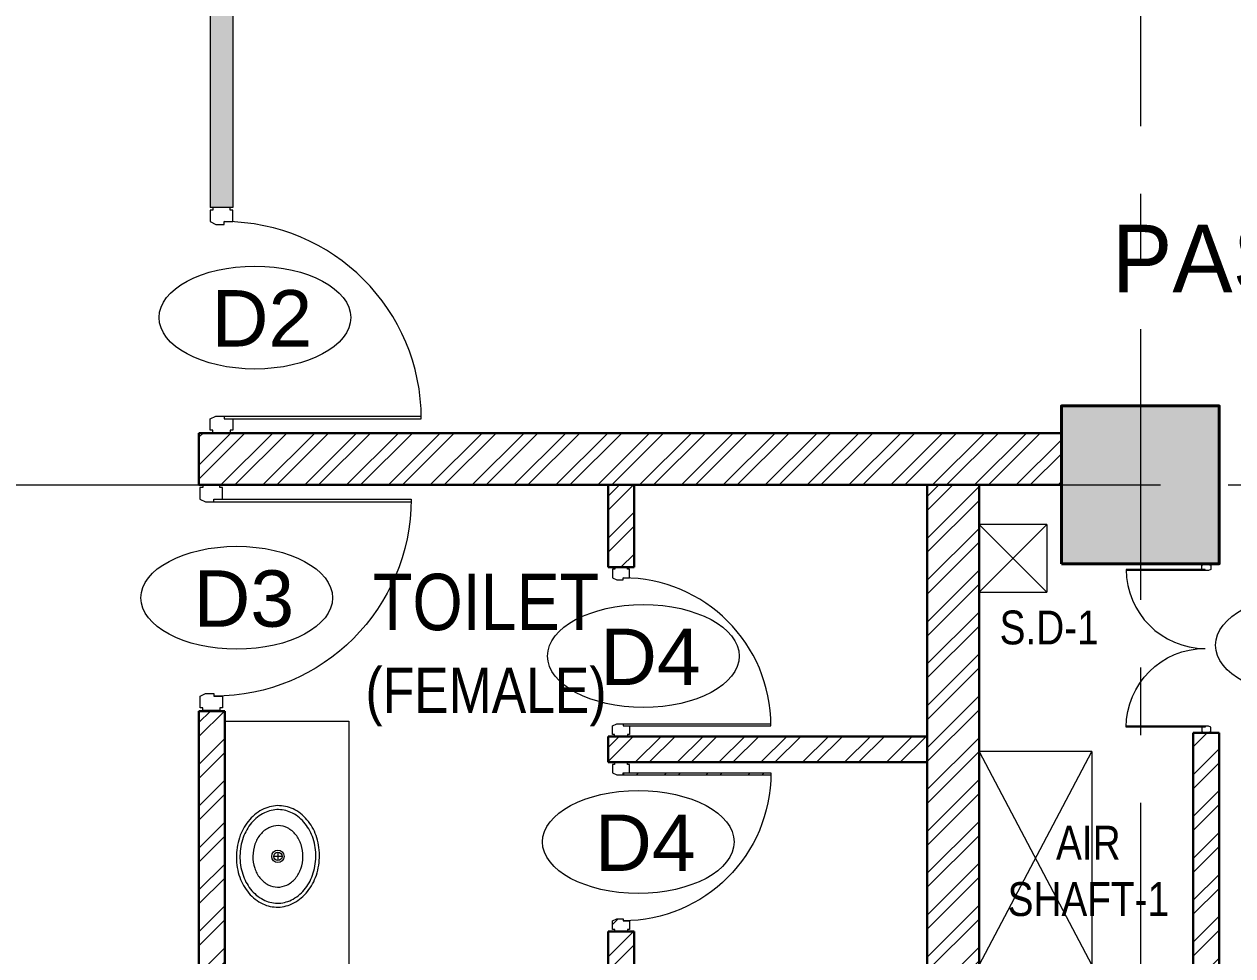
# Model space of a CAD drawing. Header units: millimetres. Extents: x 24487468 to 24959437, y -333213 to 842934.
# Drawn here: x 24743798 to 24749157, y 203653 to 207783 of the extents above; entities that cross this region are included whole.
import ezdxf

# ---------------------------------------------------------------- set-up
doc = ezdxf.new("R2010")
doc.units = ezdxf.units.MM
doc.header["$MEASUREMENT"] = 0
doc.linetypes.add('Centreline', pattern=[21, 12, -3, 3, -3])
doc.layers.get('0').update_dxf_attribs({"lineweight": 5})
for name, color, linetype, lineweight in [('A 0.13 dw', 175, 'Continuous', 5), ('A 0.13parapet partition', 32, 'Continuous', 13), ('COLUMN', 12, 'Continuous', 40), ('Fixture', 181, 'Continuous', 9), ('HACTH', 8, 'Continuous', 0), ('hatch', 9, 'Continuous', 0), ('p1 plan grid lck', 6, 'Continuous', 5), ('text', 7, 'Continuous', 15), ('TEXT ROOM', 3, 'Continuous', 15), ('wall', 53, 'Continuous', 15), ('Wall1', 37, 'Continuous', 30), ('WALL2', 4, 'Continuous', 15)]:
    doc.layers.add(name, color=color, linetype=linetype, lineweight=lineweight)
doc.styles.add('arial', font='times.ttf')
doc.styles.add('LABEL', font='arial.ttf', dxfattribs={"height": 18})
doc.styles.add('ordinary', font='arial.ttf')

# ---------------------------------------------------------------- blocks, each defined once
blk = doc.blocks.new('column 350')
at = {"layer": 'COLUMN', "ltscale": 100}
h = blk.add_hatch(color=256, dxfattribs=at)
h.dxf.hatch_style = 1
h.paths.add_polyline_path([(1327.5, 1037.5), (627.5, 1037.5), (627.5, 337.5), (1327.5, 337.5)])
blk.add_lwpolyline([(627.5, 1037.5), (1327.5, 1037.5), (1327.5, 337.5), (627.5, 337.5)], close=True, dxfattribs=at)
blk = doc.blocks.new('Door1000-flat-3')
at = {"layer": 'A 0.13 dw'}
for p, q in [((-38.00139302830212, 0.005206827539950609), (-38.00303728959989, -11.99523323355243)), ((38.00139302876778, -0.005206826841458678), (-38.00139302830212, 0.005206827539950609)), ((-50.00347719329875, -11.99358897237107), (-50.01046530390158, -62.99545923201367)), ((-38.00303728959989, -11.99523323355243), (-50.00347719329875, -11.99358897237107)), ((37.99974876747001, -12.00564688793384), (38.00139302876778, -0.005206826841458678)), ((50.00018867116887, -12.00729114911519), (37.99974876747001, -12.00564688793384)), ((49.99320056068245, -63.00916140875779), (50.00018867116887, -12.00729114911519)), ((-50.01046530390158, -62.99545923201367), (-25.01119309896603, -74.99932483729208)), ((-25.01119309896603, -74.99932483729208), (11.99016327084973, -75.00439464265946)), ((11.99016327084973, -75.00439464265946), (11.9918075321475, -63.00395458156709)), ((11.9918075321475, -63.00395458156709), (49.99320056068245, -63.00916140875779)), ((-50.13721044559497, -988.0293806078844), (-50.13022233510856, -937.0275103482418)), ((-50.13022233510856, -937.0275103482418), (-25.12766160757747, -925.0304958313354)), ((-25.12766160757747, -925.0304958313354), (11.8736947622383, -925.0355656367028)), ((11.8736947622383, -925.0355656367028), (11.87205050094053, -937.0360056977952)), ((11.87205050094053, -937.0360056977952), (49.87344352947548, -937.0412125249859)), ((11.87205050094053, -937.0360056977952), (885.9040901568951, -937.1557627225993)), ((11.8736947622383, -925.0355656367028), (885.8233476526802, -925.1553113731788)), ((49.87344352947548, -937.0412125249859), (49.86645541898906, -988.0430827846285)), ((-38.1367705417797, -988.0310248690657), (-50.13721044559497, -988.0293806078844)), ((-38.13841480307747, -1000.031464930158), (-38.1367705417797, -988.0310248690657)), ((37.86437125387602, -1000.04187858454), (-38.13841480307747, -1000.031464930158)), ((37.86601551517379, -988.0414385234471), (37.86437125387602, -1000.04187858454)), ((49.86645541898906, -988.0430827846285), (37.86601551517379, -988.0414385234471))]:
    blk.add_line(p, q, dxfattribs=at)
blk.add_lwpolyline([(885.9040901570115, -937.1557627225411), (885.9040901570115, -937.1557627225411, 0.4142135621632033), (11.99180753226392, -63.00395458145067)], format="xyb", dxfattribs=at)
blk = doc.blocks.new('URINAL-flat-2-flat-1')
at = {"layer": 'Fixture'}
for p, q in [((34897.57176498708, -102606.1023464886), (34897.57176498754, -102366.1023464886)), ((34889.39594628906, -102467.687454694), (34850.07950565091, -102467.6706604203)), ((34850.06925389601, -102491.6706582317), (34889.38574853411, -102491.6874525258))]:
    blk.add_line(p, q, dxfattribs=at)
for points in [[(34803.23513312137, -102430.8656328535, 0.01530723103409004), (34787.59023329662, -102408.0839972112, 0.03023485991108305), (34770.31236444553, -102387.2197758621, 0.08535588036881461), (34740.28998969705, -102363.7123551392, 0.06381699476917035), (34717.06556029944, -102355.3157720095, 0.03649214059911254), (34698.17537644145, -102352.4365593424, 0.02674426200095559), (34678.2690469838, -102351.8876375392, 0.01827426047079707), (34657.56747713976, -102353.1293521961, 0.01112514278290811), (34636.29157212307, -102355.6220489089, 0.01408369941245318), (34600.29513047612, -102361.5110767678, 0.02513790915614983), (34565.40596027346, -102370.0854678411, 0.03193888617414421), (34539.78675401688, -102379.6291726633, 0.0326163319996154), (34522.65697706386, -102388.7284102109, 0.1072540701345825), (34494.14518715185, -102415.3950024607, 0.06861865620666593), (34484.96439731051, -102434.3370258717, 0.02550323766750279), (34481.60188278556, -102446.5052935238, 0.01588715919811753), (34479.16953905963, -102459.3363713018, 0.009467757322889172), (34476.45119427016, -102479.2457980951)], [(34777.26231395325, -102444.4722803505, 0.008503308822152077), (34762.59285211354, -102422.4032922198, 0.01792366516471429), (34751.7793135664, -102407.9665844514, 0.03037671098312583), (34741.02754410193, -102396.2335997553, 0.1262884490894776), (34715.12423843285, -102380.8312505079, 0.02840547545499185), (34705.98066928028, -102378.6688600848, 0.02338999219451935), (34695.78941440373, -102377.3475165567, 0.02716971247289974), (34678.71920977964, -102376.8818852971, 0.01832531133658523), (34659.87437318033, -102378.0216979742, 0.01112291034730423), (34639.67845459271, -102380.3915601668, 0.01844600606168157), (34598.38766934921, -102387.4222449173, 0.02150180302350554), (34572.72735109285, -102393.9894073448, 0.02231289183886672), (34555.40218919702, -102400.1200492334, 0.02967666002032196), (34540.33674585214, -102407.31167282, 0.03875334645268248), (34527.9901868162, -102415.473679079, 0.1555523831096804), (34508.66013607208, -102442.3073496978, 0.0254770967195997), (34505.98692718521, -102452.0172926304, 0.01588736382129261), (34503.85592230794, -102463.2849962175, 0.00948934787147618), (34501.25787678792, -102482.3487809347)], [(34803.15208484663, -102528.3958465988, -0.01529889977957992), (34787.46840928623, -102551.1516501673, -0.03022852172505799), (34770.15503150912, -102571.9883924883, -0.0853546156334068), (34740.09266379138, -102595.4479044141, -0.06382302673518614), (34716.8539673069, -102603.8062988774, -0.03649645808286421), (34697.95890696323, -102606.6539321503, -0.02674743087740831), (34678.05167127412, -102607.1692701248, -0.01827616279740261), (34657.35224601347, -102605.8924295894, -0.01112590623689809), (34636.0806169553, -102603.3635273328, -0.0140837027313412), (34600.09425667254, -102597.4132052572, -0.02513790915710463), (34565.2197394704, -102588.7794094749, -0.03193888617768353), (34539.61682353728, -102579.1920883333, -0.03261633199875656), (34522.50256765762, -102570.0636915356, -0.1072540701303749), (34494.03623297566, -102543.3485816534, -0.06861865620558953), (34484.88771519449, -102524.3909505928, -0.02550323766998373), (34481.54592841445, -102512.2169741389, -0.01588715920488724), (34479.13543986739, -102499.3817726249, -0.009467757334111834), (34476.4510052806, -102479.4677452939)], [(34777.20246855787, -102514.7535015875, -0.008503308797950365), (34762.49544394272, -102536.7974752491, -0.01792366519614835), (34751.65733499581, -102551.215746351, -0.0303767109540499), (34740.88559955347, -102562.9304034947, -0.1262884491722847), (34714.95610085572, -102578.2886164203, -0.02840547564833685), (34705.80886235693, -102580.4354319763, -0.02338999203268213), (34695.61537197861, -102581.7394176244, -0.02716971251198945), (34678.54439912736, -102582.1759772155, -0.01832531138287921), (34659.70153098553, -102581.0040729563, -0.01112291035059462), (34639.50967761932, -102578.5998200392, -0.0184460060570988), (34598.23092568922, -102571.4988262266, -0.02150180303573711), (34572.58182868862, -102564.8879731504, -0.02231289190020548), (34555.26713255676, -102558.727834961, -0.02967666011054681), (34540.21395857586, -102551.5105649719, -0.03875334630159884), (34527.88131754834, -102543.3275440446, -0.155552383134212), (34508.59699325857, -102516.460992769, -0.02547709674565214), (34505.94032452686, -102506.7465113774, -0.01588736395577767), (34503.82851192413, -102495.4751949733, -0.009489347632174188), (34501.26293628162, -102476.4070133651)]]:
    blk.add_lwpolyline(points, format="xyb", dxfattribs=at)
for points in [[(34785.65217232856, -102404.6431341181), (34850.10641650821, -102404.6706661684), (34850.04234303965, -102554.6706524836), (34785.48513487785, -102554.6430764543)], [(34803.18502858712, -102430.8958517751), (34838.84520671761, -102430.9110842505), (34838.803558963, -102528.4110753564), (34803.15208484477, -102528.3958465988)]]:
    blk.add_lwpolyline(points, dxfattribs=at)
blk.add_circle((34689.97077294684, -102478.7085618647), 25.61741992319003, dxfattribs=at)
blk = doc.blocks.new('eg e-flat-1')
at = {"layer": 'Fixture'}
for p, q in [((-349.4913457017392, 194.5151288844645), (-349.4913457017392, -355.4848711155355)), ((850.5086542982608, 194.5151288844645), (850.5086542982608, -355.4848711155355)), ((268.8909047494253, -40.5979562347623), (232.1264038479785, -40.58949180323766)), ((250.5044220822779, -58.97597446994393), (250.5128865142437, -22.21147356805603)), ((850.5086542982608, -355.4848711155356), (-349.4913457017392, -355.4848711155355))]:
    blk.add_line(p, q, dxfattribs=at)
at = {"layer": 'Fixture', "linetype": 'Continuous'}
for points in [[(475.3902689876468, -47.89162610769357, 0.1176342565883263), (461.2673381499872, 21.1576542128693, 0.104469279667093), (413.7488304855294, 84.43311171284063, 0.09001578960148493), (343.9795753059411, 126.1542357026388, 0.08191994915921848), (256.483510697794, 143.5188248224268, 0.08191994915920903), (168.045691899792, 131.8636764537939, 0.09001578960148009), (95.71820106424732, 94.75390382357224, 0.1044692796670922), (44.19714141043829, 34.69249770840076, 0.1176342565883338), (25.62703960975705, -33.2958219307475, 0.1176342565883057), (39.7499704474167, -102.3451022508693, 0.1044692796670849), (87.26847811099219, -165.6205597512817, 0.09001578960148834), (157.0377332905805, -207.3416837406388, 0.08191994915920578), (244.5337978987277, -224.7062728604269, 0.08191994915920695), (332.9716166967296, -213.051124492235, 0.0900157896014802), (405.2991075322743, -175.9413518615722, 0.1044692796670951), (456.8201671869655, -115.8799457468418, 0.1176342565883402)], [(457.9752043251347, -43.56536553613143, 0.1186217001864142), (443.8283475057615, 19.16220487522542, 0.1046781721811095), (398.9134761218152, 76.25782332948532, 0.08956206646917378), (333.9571881696123, 113.1908449842992, 0.08118469889121774), (252.9182160167382, 127.6309605429526, 0.08118469889122752), (171.4989089002528, 115.5178117523846, 0.0895620664691798), (105.5114673359574, 80.46035906553624, 0.1046781721811044), (58.97974221545269, 24.6745734625243, 0.1186217001864013), (43.04210427226911, -37.62208250186853, 0.1186217001863946), (57.18896109076007, -100.3496529132254, 0.1046781721811069), (102.1038324747064, -157.4452713679264, 0.0895620664691756), (167.0601204269093, -194.3782930222992, 0.08118469889121599), (248.0990925797834, -208.8184085809526, 0.08118469889121414), (329.5183996962688, -196.7052597908257, 0.08956206646917471), (395.5058412605642, -161.6478071035362, 0.1046781721811045), (442.0375663819511, -105.8620215005243, 0.1186217001863946)], [(386.9129173502988, -42.15062925920063, 0.1182825673856775), (377.4852347401086, -0.780072875481057, 0.1046074595377274), (347.8566547771354, 36.77292462175615, 0.0897179636260996), (305.0648343453144, 61.01304662322601, 0.08143608252771127), (251.7752537927294, 70.37614500429368, 0.08143608252772175), (198.2858450870129, 62.23181181566552, 0.08971796362613145), (154.9518960027708, 38.97472112777039, 0.1046074595376878), (124.4738938988142, 2.107774421728397, 0.1182825673856714), (114.1043912462228, -39.03681877879934, 0.1182825673856961), (123.5320738572953, -80.40737516251892, 0.1046074595377135), (153.1606538202684, -117.9603726597561, 0.08971796362612645), (195.9524742512072, -142.200494661226, 0.08143608252774252), (249.2420548037922, -151.5635930427348, 0.08143608252772248), (302.7314635103909, -143.4192598541066, 0.08971796362612122), (346.0654125937508, -120.1621691662114, 0.1046074595377049), (376.5434146977075, -83.29522245972836, 0.1182825673856712)]]:
    blk.add_lwpolyline(points, format="xyb", close=True, dxfattribs=at)
at = {"layer": 'Fixture'}
for radius in [27.57337640710265, 18.38225093806843]:
    blk.add_circle((250.5086542982608, -40.59372401922053), radius, dxfattribs=at)
blk = doc.blocks.new('md1')
at = {"layer": 'A 0.13 dw'}
for p, q in [((-924.0408607013524, 1799.178878428706), (-936.0413006059825, 1799.177234167524)), ((-936.0413006059825, 1799.177234167524), (-936.0343124940991, 1748.175363907882)), ((-936.0343124940991, 1748.175363907882), (-911.0317517668009, 1736.178349390975)), ((-848.0397189036012, 1811.189732144179), (-924.0425049625337, 1811.179318489798)), ((-924.0425049625337, 1811.179318489798), (-924.0408607013524, 1799.178878428706)), ((-874.0320396572351, 1748.183859257435), (0, 1748.303616282239)), ((-874.0320396572351, 1748.183859257435), (-836.0306466296315, 1748.189066084626)), ((-874.0303953960538, 1736.183419196343), (-874.0320396572351, 1748.183859257435)), ((-848.0380746424198, 1799.189292083087), (-848.0397189036012, 1811.189732144179)), ((-836.0376347377896, 1799.190936344268), (-848.0380746424198, 1799.189292083087)), ((-836.0306466296315, 1748.189066084626), (-836.0376347377896, 1799.190936344268)), ((-911.0317517668009, 1736.178349390975), (-874.0303953960538, 1736.183419196343)), ((-874.0303953960538, 1736.183419196343), (-0.0807425044476986, 1736.303164932819)), ((-936.0413006059825, -50.87361788534326), (-936.0343124940991, 0.1282523742993362)), ((-936.0343124940991, 0.1282523742993362), (-911.0317517668009, 12.12526689120568)), ((-911.0317517668009, 12.12526689120568), (-874.0303953960538, 12.1201970858383)), ((-874.0303953960538, 12.1201970858383), (-874.0320396572351, 0.1197570247459225)), ((-874.0320396572351, 0.1197570247459225), (-836.0306466296315, 0.1145501975552179)), ((-874.0320396572351, 0.1197570247459225), (0, -5.820766091346741e-11)), ((-874.0303953960538, 12.1201970858383), (-0.0807425044476986, 12.00045134936227)), ((-836.0306466296315, 0.1145501975552179), (-836.0376347377896, -50.88732006208738)), ((-924.0408607013524, -50.87526214652462), (-936.0413006059825, -50.87361788534326)), ((-924.0425049625337, -62.875702207617), (-924.0408607013524, -50.87526214652462)), ((-848.0397189036012, -62.88611586199841), (-924.0425049625337, -62.875702207617)), ((-848.0380746424198, -50.88567580090603), (-848.0397189036012, -62.88611586199841)), ((-836.0376347377896, -50.88732006208738), (-848.0380746424198, -50.88567580090603))]:
    blk.add_line(p, q, dxfattribs=at)
for points in [[(0, 1748.303616282181), (0, 1748.303616282181, -0.4142135621632033), (-873.9122826270759, 874.1518081410904)], [(0, 0), (0, 0, 0.4142135621632033), (-873.9122826270759, 874.1518081410904)]]:
    blk.add_lwpolyline(points, format="xyb", dxfattribs=at)
blk = doc.blocks.new('tiolet21')
at = {"layer": 'hatch', "ltscale": 100}
h = blk.add_hatch(dxfattribs=at)
h.set_pattern_fill('ANSI32', color=256, scale=350)
h.set_pattern_definition([(45, (-1761.972526943311, 2665.000034394089), (-92.80776503073436, 92.80776503073437), []), (45, (-1700.100683693311, 2665.000034394089), (-92.80776503073436, 92.80776503073437), [])])
h.paths.add_polyline_path([(-564.4725253134966, 5650.000045602114), (-794.4725253134966, 5650.000045602146), (-794.4725253172219, 3402.869595926546), (-3908.945054169745, 3402.869595926546), (-3908.945054169745, 4647.459055013867), (-4023.945052810014, 4647.459055013867), (-4023.945052810013, 3287.869595926546), (-679.4725253172219, 3287.869595926546), (-679.4725253172219, 1818.66774797978), (-829.4725323580205, 1818.667747979896), (-829.4725323580205, 1703.667747979896), (-679.4725253172219, 1703.66774797978), (-679.4725253209472, 260.0000231860322), (-1579.472525320947, 260.0000231860322), (-1579.472525317222, 1818.667751467525), (-1694.472376175225, 1818.667751467525), (-1694.472412694246, 1295.000023186905), (-3908.945054609329, 1295.000023186906), (-3908.739523574477, 2287.832924168819), (-4023.739522121614, 2287.832924168818), (-4023.73952104128, 2287.825036319089), (-4023.945053890347, 680.036694952054), (-3908.945054329932, 680.0366949518202), (-3908.945054572076, 1180.000023186905), (-1694.472420714796, 1180.000023186906), (-1694.472525320947, -319.9999768036078), (-1579.472525320947, -319.9999768046628), (-1579.472525320947, 30.00002318603219), (-679.4725253209472, 30.00002318603219), (-679.4725253209472, -319.9999768129137), (-564.4725253209472, -319.9999768139678), (-564.4725253172219, 1825.000015385449), (385, 1825.000015384052), (385, 750.0000070387614), (500, 750.0000070387614), (500, 2055.000015383819), (-564.4725253172219, 2055.000015385449), (-564.4725253172219, 3290.000022423716), (385, 3290.000022423716), (385, 2805.000022423716), (500, 2805.000022423716), (500, 3405.000022423716), (500.0000000037255, 4549.999969773839), (385, 4549.999969773839), (385, 3520.000022423716), (-564.4725253172219, 3520.000022423716)])
h = blk.add_hatch(dxfattribs=at)
h.set_pattern_fill('ANSI32', color=256, scale=350)
h.set_pattern_definition([(45, (-1501.972525357261, 4526.434820764443), (-92.80776503073436, 92.80776503073437), []), (45, (-1440.100682107261, 4526.434820764443), (-92.80776503073436, 92.80776503073437), [])])
h.paths.add_polyline_path([(-794.4725253153449, 4535.000022423366), (-2123.575288067845, 4535.000022423366), (-2123.575288601927, 4534.996124486337), (-2180.575287319434, 4535.003934440646), (-2209.472525399178, 4535.000022423366), (-2209.472525395453, 4420.000022423366), (-2123.575288067845, 4420.000022423366), (-2123.575288601927, 4420.003920360628), (-2180.575287319434, 4419.99611040632), (-2180.574054168694, 4410.996110490802), (-2189.574053966259, 4410.994877340148), (-2189.568813075636, 4372.744877699193), (-2170.817580346671, 4363.747446847578), (-2143.067580971056, 4363.751249062134), (-2143.068814121796, 4372.751248977653), (-2114.568814762999, 4372.755153954807), (-2114.574055653622, 4411.005153595762), (-2123.574055451187, 4411.00392044511), (-2123.575288067845, 4420.000022423366), (-2180.575287855446, 4420.000022423366), (-2180.575287319434, 4419.99611040632), (-2123.575288601927, 4420.003920360628), (-794.4725253155356, 4420.000022423366)])
h.paths.add_polyline_path([(-2094.456768479198, 5650.000045602324), (-2209.456768479198, 5650.00004560234), (-2209.456768479198, 5285.000020264444), (-2180.472525293143, 5285.000020264444), (-2180.4725247578, 5285.003927400549), (-2123.472526040207, 5284.996117446241), (-2094.456768479198, 5285.000020264444)])
h.paths.add_polyline_path([(-1487.629383472047, 4363.841055070311), (-2143.067580971056, 4363.751249062134), (-2170.817580346671, 4363.747446847578), (-2189.568813075636, 4372.744877699193), (-2189.574053966259, 4410.994877340148), (-2180.574054168694, 4410.996110490802), (-2180.575287319434, 4419.99611040632), (-2123.575288601927, 4420.003920360628), (-2123.574055451187, 4411.00392044511), (-2114.574055653622, 4411.005153595762), (-2114.568814762999, 4372.755153954788), (-1487.568828869642, 4372.841063451758, -0.4015316751056913), (-2114.479085215085, 3717.875018581495), (-2114.473759393469, 3679.005160466896), (-2123.473759190947, 3679.003927316243), (-2123.47252550516, 3670.000022423599), (-2094.472525391728, 3670.000022423599), (-2094.472525399178, 3402.869595926546), (-2209.472525399178, 3402.869595926546), (-2209.472525399178, 3670.000022423599), (-2180.472525292847, 3670.000022423599), (-2180.47375790854, 3678.996117361935), (-2189.473757706019, 3678.994884211282), (-2189.478998596729, 3717.244883852237), (-2170.730232169244, 3726.24745283166), (-2142.980232793629, 3726.251255046216), (-2142.978999642889, 3717.251255130609, 0.4101977126728351)])
at = {"ltscale": 100}
for p, q in [((-199.999999910593, 5880.000045602588), (-199.9999999106245, 5650.000045602064)), ((-4023.739522121614, 2287.832924168819), (-4023.73952104128, 2287.825036319089)), ((-1694.472525320947, -319.9999768036068), (-564.4725253209472, -319.9999768139678))]:
    blk.add_line(p, q, dxfattribs=at)
at = {"layer": 'A 0.13parapet partition', "linetype": 'Continuous', "extrusion": (7.450237742297008e-07, -7.45023808870127e-07, 0.999999999999445)}
for p, q in [((-3233.94509704411, 1295.000023186905), (-3233.945072695613, 1818.667818885995, 0.000390144957595151)), ((-3233.945072695613, 1818.667818885995, 0.000390144957595151), (-3183.945072695613, 1818.667815399123, 0.0003342681719300522)), ((-3183.94509704411, 1295.000019700034, -5.587678566509879e-05), (-3183.945072695613, 1818.667815399123, 0.0003342681719300522)), ((-2508.94509704411, 1294.999989477656, -0.0005587678557855201), (-2508.945072695613, 1818.667785176745, -0.0001686228981903691)), ((-2508.945072695613, 1818.667785176745, -0.0001686228981903691), (-2458.945072695613, 1818.667781689874, -0.0002244996838554679)), ((-2458.94509704411, 1294.999985990784, -0.0006146446414506189), (-2458.945072695613, 1818.667781689874, -0.0002244996838554679))]:
    blk.add_line(p, q, dxfattribs=at)
at = {"layer": 'Fixture', "extrusion": (7.450237742297008e-07, -7.45023808870127e-07, 0.999999999999445)}
for p, q in [((-3908.94507592544, 1749.200280182762, 0.0008412810373279456), (-3233.94507592544, 1749.200248797191, 0.0003383899663416123)), ((-3183.94507592544, 1749.200246473512, 0.0002825131815424255), (-2508.94507592544, 1749.200215087942, -0.0002203778894439077)), ((-2458.94507592544, 1749.200212764292, -0.000276254674243095), (-1694.472381021827, 1749.200177218503, -0.0008458050331767774)), ((-3444.323924865574, 1523.675460968865, 0.0003271058739739985), (-3233.945086412132, 1523.675451186253, 0.0001703686304419527)), ((-2719.323924865574, 1523.675427259615, -0.0002316619818115216), (-2508.945086412132, 1523.675417477003, -0.0003883992253435674)), ((-1994.323924865574, 1523.675393550395, -0.0007904298375970421), (-1694.472396750003, 1523.675379607303, -0.001013826365172862))]:
    blk.add_line(p, q, dxfattribs=at)
at = {"layer": 'Fixture', "extrusion": (-7.450237742297008e-07, -7.45023808870127e-07, 0.999999999999445)}
for p, q in [((-3698.566216308624, 1523.675460903323, 0.0001567372435320466), (-3908.945054762065, 1523.675451120711)), ((-2974.415952581912, 1523.675427259615, -0.0002316619818115216), (-3184.794791035354, 1523.675417477003, -0.0003883992253435674)), ((-2249.415952581912, 1523.675393550395, -0.0007904298375970421), (-2459.794791035354, 1523.675383767782, -0.0009471670811290879))]:
    blk.add_line(p, q, dxfattribs=at)
at = {"layer": 'HACTH', "ltscale": 100}
for p, q in [((-264.4725253134966, 5175.000114389113), (-564.4725253134966, 5475.000114389171)), ((-564.4725253134966, 5175.000114389171), (-264.4725253134966, 5475.000114389113)), ((-264.4725253134966, 5475.000114389113), (-564.4725253134966, 5475.000114389171)), ((-264.4725253134966, 5475.000114389288), (-264.4725253134966, 5175.000114389113)), ((-564.4725253134966, 5175.000114389171), (-264.4725253134966, 5175.000114389113)), ((-64.47252531349659, 4467.499999618885), (-564.4725253172219, 4467.499999620748)), ((-564.4725253172219, 4467.499999620748), (-64.47252531349659, 3520.000022423716)), ((-564.4725253209472, 3520.000022423599), (-64.47252531349659, 4467.499999618885)), ((-64.47252531349659, 4467.499999618885), (-64.47252531349659, 3520.000022423716)), ((-564.4725253246725, 3290.000022423716), (-64.47252532467246, 2790.000022423716)), ((-564.4725253246725, 2790.000022423716), (-64.47252531722188, 3290.000022423716)), ((-64.47252532467246, 3290.000022423599), (-64.47252532467246, 2790.000022423716)), ((-564.4725253246725, 2790.000022423716), (-64.47252532467246, 2790.000022423716)), ((-64.47252532094717, 825.000015384634), (-564.4725253172219, 1825.000015385449)), ((-564.4725253172219, 825.0000153854489), (-64.47252532467246, 1825.000015384634)), ((-64.47252532467246, 1825.000015384634), (-64.47252532094717, 825.000015384634)), ((-64.47252532094717, 825.000015384634), (-564.4725253172219, 825.0000153854489))]:
    blk.add_line(p, q, dxfattribs=at)
at = {"layer": 'Wall1', "ltscale": 100}
for p, q in [((-4023.945052810013, 5880.000045605731), (-199.999999910593, 5880.000045602588)), ((-4023.945052810013, 5650.000045602588), (-4023.945052810013, 5880.000045605731)), ((-4023.945052810013, 5650.000045602588), (-199.4725253134966, 5650.000045602064)), ((-2209.456768479198, 5650.000045604334), (-2209.456768479198, 5285.000020264328)), ((-2094.456768479198, 5650.000045604218), (-2094.456768479198, 5285.000020264444)), ((-794.4725253134966, 5650.000045602588), (-794.4725253172219, 3402.869595926546)), ((-564.4725253134966, 5650.000045602763), (-564.4725253172219, 3520.000022423716)), ((-2209.456768479198, 5285.000020264444), (-2094.456768479198, 5285.000020264444)), ((-4023.945052810013, 3287.869595926546), (-4023.945052810013, 4647.459055013867)), ((-3908.945054169744, 4647.459055013867), (-4023.945052810013, 4647.459055013867)), ((-3908.945054169744, 3402.869595926546), (-3908.945054169744, 4647.459055013867)), ((-2209.472525399178, 4535.000022423483), (-2209.472525395453, 4420.000022423483)), ((-2209.472525399178, 4535.000022423366), (-794.4725253172219, 4535.000022423366)), ((385, 3520.000022423716), (385, 4549.999969773839)), ((500, 4549.999969773839), (385, 4549.999969773839)), ((500, 3405.000022423716), (500.0000000037253, 4549.999969773839)), ((-2209.472525395453, 4420.000022423366), (-794.4725253172219, 4420.000022423366)), ((-2209.472525399178, 3670.000022423599), (-2209.472525399178, 3402.869595926546)), ((-2094.472525391728, 3670.000022423599), (-2209.472525399178, 3670.000022423599)), ((-2094.472525391728, 3670.000022423599), (-2094.472525399178, 3402.86959592643)), ((-564.4725253172219, 3520.000022423716), (385, 3520.000022423716)), ((-3908.945054169744, 3402.869595926546), (-794.4725253172219, 3402.869595926546)), ((500, 2805.000022423599), (500, 3405.000022423716)), ((-4023.945052810013, 3287.869595926546), (-679.4725253172219, 3287.869595926546)), ((-679.4725253172219, 3287.869595926546), (-679.4725253172219, 1818.66774797978)), ((-564.4725253172219, 3290.000022423716), (-564.4725253172219, 2055.000015385449)), ((-564.4725253172219, 3290.000022423716), (385, 3290.000022423716)), ((385, 2805.000022423716), (385, 3290.000022423716)), ((500, 2805.000022423716), (385, 2805.000022423716)), ((-4023.945053890347, 680.036694952054), (-4023.739522121614, 2287.832924168819)), ((-3908.739523574477, 2287.832924168819), (-4023.739522121614, 2287.832924168819)), ((-3908.945054609329, 1295.000023186905), (-3908.739523574477, 2287.832924168819)), ((500, 2055.000015383819), (-564.4725253172219, 2055.000015385449)), ((500, 750.0000070387614), (500, 2055.000015383761)), ((-564.4725253172219, 1825.000015385449), (-564.4725253209472, -319.9999768139678)), ((385, 1825.000015384052), (-564.4725253172219, 1825.000015385449)), ((385, 750.0000070387614), (385, 1825.000015384052)), ((-1694.472412694246, 1295.000023186905, -0.0006247899951285387), (-1694.472376175225, 1818.667751467525, -0.0008273796901151289)), ((-1694.472376175225, 1818.667751467525, -0.0006684652403126108), (-1579.472525317222, 1818.667751467525, -0.000592727886385383)), ((-1579.472525317222, 1818.667751467525), (-1579.472525320947, 260.0000231860322)), ((-829.4725323580205, 1818.667747979896), (-679.4725253172219, 1818.66774797978)), ((-829.4725323580205, 1703.667747979896), (-829.4725323580205, 1818.667747979896)), ((-829.4725323580205, 1703.667747979896), (-679.4725253172219, 1703.66774797978)), ((-679.4725253172219, 1703.66774797978), (-679.4725253209472, 260.0000231860322)), ((-3908.945054609329, 1295.000023186905), (-1694.472412694246, 1295.000023186905)), ((-1579.472525320947, 260.0000231860322), (-1579.472525317222, 1295.000023186905)), ((-3908.945054329932, 680.0366949518211), (-3908.945054572076, 1180.000023186905)), ((-3908.945054572076, 1180.000023186905), (-1694.472420714796, 1180.000023186905)), ((-1694.472525320947, -319.9999768036068), (-1694.472420714796, 1180.000023186672, -0.000580300305072598)), ((500, 750.0000070387614), (385, 750.0000070387614)), ((-3908.945054329932, 680.0366949518211), (-4023.945053894073, 680.036694952054)), ((-679.4725253209472, 260.0000231860322), (-1579.472525320947, 260.0000231860322)), ((-1579.472525324672, -319.9999768130365), (-1579.472525324672, 30.00002318603219)), ((-679.4725253209472, 30.00002318603219), (-1579.472525324672, 30.00002318603219)), ((-1579.472525320947, 30.00002318603219), (-1579.472525320947, -319.9999768130365)), ((-679.4725253209472, 30.00002318603219), (-679.4725253209472, -319.9999768139096))]:
    blk.add_line(p, q, dxfattribs=at)
at = {"layer": 'A 0.13 dw', "xscale": -1, "rotation": 180}
for p in [(-3969.168650146574, 4649.968580675486), (-3966.239522848278, 2287.832924169168)]:
    blk.add_blockref('Door1000-flat-3', p, dxfattribs=at)
at = {"layer": 'A 0.13 dw', "xscale": 0.7499724901504649, "yscale": 0.7499724901504649, "zscale": 0.7499724901504649}
blk.add_blockref('Door1000-flat-3', (-2151.972525399178, 5285.000022423133), dxfattribs=at)
at = {"layer": 'A 0.13 dw', "yscale": 0.7499724901504649, "zscale": 0.7499724901504649}
for p, xscale, rotation in [((-2151.972525399178, 3670.000022423832), -0.7499724901504649, 180), ((-829.4725323580205, 1761.167747980711), 0.7499724901504649, 270)]:
    blk.add_blockref('Door1000-flat-3', p, dxfattribs=dict(at, xscale=xscale, rotation=rotation))
at = {"layer": 'A 0.13 dw'}
blk.add_blockref('Door1000-flat-3', (-3966.44505437091, 680.0366949515883), dxfattribs=at)
at = {"layer": 'Fixture', "extrusion": (7.450237742297013e-07, -7.450238088701287e-07, 0.999999999999445), "xscale": -1, "rotation": 89.99999733613609}
for p in [(-106051.114133867, 36192.57656848637, -0.003374171831581924), (-105326.1141338518, 36192.57653477711, -0.003392797425932806), (-104601.1141338516, 36192.57650106781, -0.003411423020294749)]:
    blk.add_blockref('URINAL-flat-2-flat-1', p, dxfattribs=at)
at = {"layer": 'wall', "rotation": 90}
blk.add_blockref('eg e-flat-1', (-3714.42992528528, 3752.360941628285), dxfattribs=at)
at = {"layer": 'wall'}
blk.add_blockref('eg e-flat-1', (-1529.98117961362, 3093.354467041965), dxfattribs=at)
at = {"layer": 'WALL2', "xscale": -0.4001994771859112, "yscale": 0.4001994771859112, "zscale": 0.4001994771859112}
blk.add_blockref('md1', (87.9068102389574, 4575.164876694529), dxfattribs=at)
at = {"layer": 'WALL2', "xscale": 0.4001994771859112, "yscale": 0.4001994771859112, "zscale": 0.4001994771859112, "rotation": 180}
for p in [(87.9068102389574, 2779.835115502909), (87.9068102389574, 724.8351001180417)]:
    blk.add_blockref('md1', p, dxfattribs=at)
at = {"layer": 'text', "attachment_point": 2, "style": 'LABEL'}
for s, insert, char_height, width in [('{\\fTechnic|b0|i0|c2|p2;TOILET\\P\\H0.8x;(FEMALE)}', (-2750.983476605266, 5255.936547045276), 250, 5130.900304775191), ('\\pi-450,l600,t600;{\\fTechnic|b0|i0|c2|p2; S.D-1}', (-352.9516563676298, 5092.874470399751), 150, 4499.813624415048), ('\\pi-450,l600,t600;{\\fTechnic|b0|i0|c2|p2;AIR \\PSHAFT-1}', (-155.1859530434012, 4138.6585626835), 150, 4499.813624415048), ('\\pi-450,l600,t600;{\\fTechnic|b0|i0|c2|p2;COMM.\\Pduct}', (-255.3396850787103, 3190.245636455627), 150, 4499.813624415048), ('{\\fTechnic|b0|i0|c2|p2;TOILET\\P\\H0.8x;(MALE)}', (-2637.075515322387, 2732.636386500584), 250, 5790.03070493363), ('\\pi-450,l600,t600;{\\fTechnic|b0|i0|c2|p2;AC.\\Pduct\\P=1}', (-354.3793375194073, 1614.011718330788), 150, 4499.813624415048), ('{\\fTechnic|b0|i0|c2|p2;TOILET\\P\\H0.8x;(disable)}', (-2788.512122228742, 950.2970035814214), 250, 5790.03070493363)]:
    blk.add_mtext(s, dxfattribs=dict(at, insert=insert, char_height=char_height, width=width))

msp = doc.modelspace()

# ---------------------------------------------------------------- hatches: boundary and pattern name
at = {"layer": 'hatch', "ltscale": 100}
h = msp.add_hatch(dxfattribs=at)
h.set_pattern_fill('ANSI36', color=256, scale=350)
h.set_pattern_definition([(45, (0, 0), (23.20194125768359, 85.07378461150648), [109.375, -21.875, 0, -21.875])])
h.paths.add_polyline_path([(24742822.69951667, 213175.4999304435), (24742722.69951676, 213175.4999304435), (24742722.69951676, 207890.4999536294), (24742822.69951675, 207890.4999536294)])
h.paths.add_polyline_path([(24744722.69951676, 213060.4999304435), (24744622.69951676, 213060.4999304435), (24744622.69951676, 206970.5655571387), (24744722.69951675, 206970.5655571387)])
h.paths.add_polyline_path([(24749097.69951668, 208831.8344025611), (24748997.69951667, 208831.8344025611), (24748997.69951667, 207990.4999536297), (24745722.69951675, 207990.4999536297), (24745722.69951675, 207890.4999536294), (24749097.69951668, 207890.4999536293)])
h.paths.add_polyline_path([(24749097.69951668, 211390.499930443), (24748997.69951667, 211390.4999304431), (24748997.69951667, 208831.8344025611), (24749097.69951668, 208831.8344025611)])
h.paths.add_polyline_path([(24749097.69951668, 213060.4999304434), (24748997.69951667, 213060.4999304434), (24748997.69951667, 211390.4999304431), (24749097.69951668, 211390.499930443)])
h = msp.add_hatch(dxfattribs=at)
h.set_pattern_fill('ANSI32', color=256, scale=350)
h.set_pattern_definition([(45, (0, 0), (-92.80776503073436, 92.80776503073437), []), (45, (61.87184325, 0), (-92.80776503073436, 92.80776503073437), [])])
h.paths.add_polyline_path([(24748397.17204198, 205970.5000224171), (24744572.69951449, 205970.5000224203), (24744572.69951449, 205740.5000224171), (24748397.17204198, 205740.5000224166)])

# ---------------------------------------------------------------- linework, layer by layer
at = {"layer": 'p1 plan grid lck', "linetype": 'Centreline', "ltscale": 100}
for p, q in [((24748747.69951667, 223231.0000000056), (24748747.69951668, 176383.9886399333)), ((24709836.30109416, 205740.4999536302), (24762026.07297129, 205740.4999536293))]:
    msp.add_line(p, q, dxfattribs=at)
at = {"layer": 'text', "ltscale": 100}
for centre in [(24744820.85527208, 206482.3574528592), (24744740.3465981, 205240.0007621922), (24746543.42380719, 204981.6865984552), (24749505.47507416, 205029.6673148618), (24746520.83622008, 204157.4050620465)]:
    msp.add_ellipse(centre, major_axis=(-424.7584629692137, 0), ratio=0.5372841811807608, dxfattribs=at)
at = {"layer": 'WALL2', "ltscale": 100}
for p, q in [((24744622.69951676, 213060.4999304435), (24744622.69951676, 206970.5655571387)), ((24744722.69951676, 213060.4999304435), (24744722.69951675, 206970.5655571387)), ((24744722.69951675, 206970.5655571387), (24744622.69951676, 206970.5655571387))]:
    msp.add_line(p, q, dxfattribs=at)

# ---------------------------------------------------------------- block references
msp.add_blockref('tiolet21', (24748596.6445673, 200090.4999768145))
at = {"layer": 'A 0.13 dw'}
msp.add_blockref('Door1000-flat-3', (24744672.76802765, 206970.5366942733), dxfattribs=at)
at = {"layer": 'COLUMN', "rotation": 89.99999999994951}
msp.add_blockref('column 350', (24749434.67204198, 204762.9999536282), dxfattribs=at)

# ---------------------------------------------------------------- texts
at = {"layer": 'text', "ltscale": 100, "char_height": 200, "attachment_point": 1, "style": 'ordinary'}
for s, insert in [('{\\H1.25x;D2}', (24744628.96870647, 206604.0194197628)), ('{\\H1.25x;D3}', (24744548.46003249, 205361.6627290958)), ('{\\H1.25x;D4}', (24746351.53724157, 205103.3485653588)), ('{\\H1.25x;D4}', (24746328.94965447, 204279.0670289501))]:
    msp.add_mtext_dynamic_manual_height_columns(s, width=373.5127198249102, gutter_width=15, heights=[0], dxfattribs=dict(at, insert=insert))
at = {"layer": 'TEXT ROOM', "insert": (24749579.95475181, 206991.6171631928), "char_height": 300, "width": 4153.918699277777, "attachment_point": 5, "style": 'arial'}
msp.add_mtext('{\\fTechnic|b0|i0|c2|p2;\\P\\fNirmala UI|b0|i0|c0|p34;PASSAGE}', dxfattribs=at)

doc.saveas('drawing.dxf')
